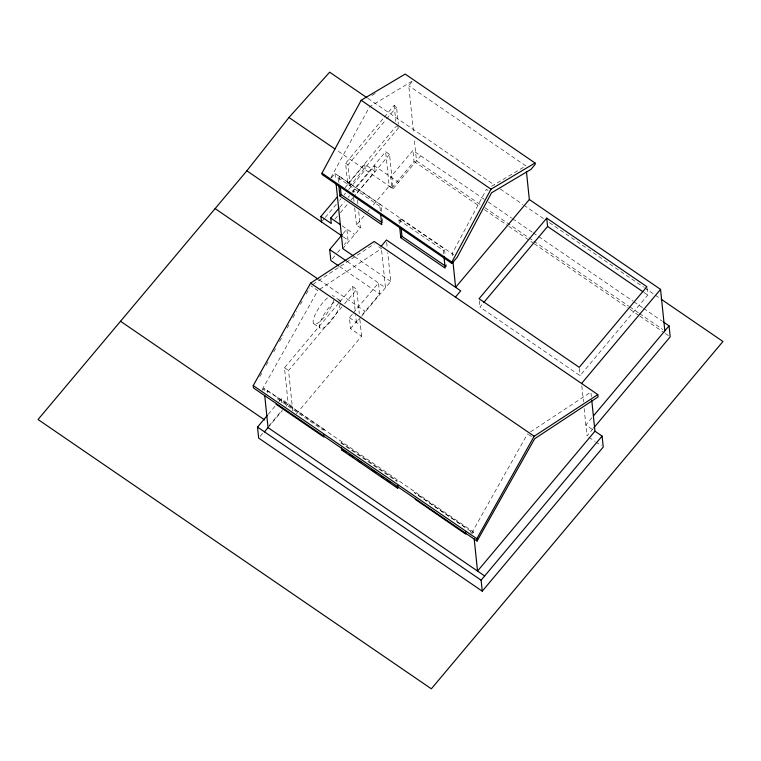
<?xml version="1.0" encoding="UTF-8"?>
<svg xmlns="http://www.w3.org/2000/svg" width="761" height="761" viewBox="0 0 761 761"><rect width="100%" height="100%" fill="white"/><g stroke="black" fill="none" stroke-linecap="round" stroke-linejoin="round"><path stroke-width="0.57" stroke-dasharray="3.81 2.85" d="M330.902 177.694L369.542 106.806L412.966 80.676L408.752 85.698L413.727 133.831M259.853 376.59L262.165 372.462M266.226 365.242L268.547 361.114M273.76 351.82L275.501 348.728M279.553 341.499L283.035 335.306M287.087 328.086L288.828 324.995M292.89 317.765L296.362 311.572M300.424 304.352L302.165 301.251M306.217 294.031L309.698 287.839M262.184 389.622L317.822 290.55L310.859 285.775M471.677 533.061L527.525 433.846M331.263 177.988L335.03 173.508L453.832 254.859M398.697 127.677L350.127 185.522L347.748 183.886L345.608 163.263L383.554 118.069M384.315 117.165L394.179 105.408L396.557 107.044L398.336 124.233M350.127 185.522L347.996 164.89L385.941 119.696M386.693 118.792L396.557 107.044M338.512 182.24L338.036 177.646L339.216 176.238L381.042 204.88L381.756 211.767M347.748 183.886L395.549 126.944M345.094 187.653L364.728 164.262L375.097 171.368L353.951 196.557M322.255 221.032L324.519 218.331M325.27 217.437L336.6 203.938M339.615 200.343L341.128 198.545M344.153 194.949L345.665 193.151M348.681 189.546L365.299 169.76L364.728 164.262M353.152 192.971L352.914 190.678L385.637 151.705L389.546 154.378L393.095 188.738L389.185 186.055L385.637 151.705M339.796 207.249L344.324 201.855M348.1 197.356L349.613 195.558M352.628 191.962L374.536 165.869L398.507 182.288M335.078 219.035L337.342 216.343M340.357 212.747L347.91 203.748M350.935 200.153L353.199 197.451M389.546 154.378L356.823 193.351L352.914 190.678M343.154 233.551L346.883 229.099L348.024 240.096L344.286 244.538M484.281 199.334L412.909 150.459L390.688 176.933L391.82 187.929L336.914 150.326M342.792 248.647L360.372 227.71L356.462 225.037L364.833 215.059M367.877 211.434L369.399 209.627M373.204 205.09L389.185 186.055M332.338 258.778L336.819 253.432M337.561 252.547L341.299 248.096M391.82 187.929L414.051 161.456L412.909 150.459M393.095 188.738L420.728 155.815M380.338 210.883L379.863 206.288L381.042 204.88M399.325 223.544L398.954 219.996L400.143 218.588L444.519 248.971L445.252 256.067M262.574 390.174L264 388.481L473.485 531.929L473.723 534.232M285.946 406.298L288.181 403.634L284.481 367.753L339.035 302.764M339.796 301.87L352.676 286.526L356.757 289.313L359.268 313.627M266.797 391.525L267.587 390.583L324.053 429.252L324.291 431.544M292.719 410.826L288.562 370.54L343.877 304.657M344.628 303.753L356.757 289.313M268.224 414.336L275.101 406.146M278.926 401.589L281.218 398.859L292.262 406.431M296.429 413.803L361.599 336.191L350.545 328.619L349.413 317.632L352.4 314.074M353.142 313.19L378.502 282.978L379.644 293.965L361.456 315.625M260.138 436.31L263.097 432.781M269.023 425.722L282.35 409.846M350.545 328.619L358.545 319.097M268.043 427.625L282.217 410.74M360.857 317.071L356.386 322.407L355.663 315.463M361.608 316.186L390.745 281.484L387.768 252.671M443.701 253.927L443.34 250.379L444.519 248.971M324.053 429.252L323.263 430.193L275.33 397.375M646.993 287.753L647.744 295.04L580.082 375.639L479.925 307.064L482.969 303.439M470.669 531.13L414.317 492.548L465.076 527.297M472.058 533.623L473.485 531.929M591.925 417.722L585.846 424.961L594.959 431.202M593.095 428.671L586.988 435.948L584.067 407.668M312.809 284.481L374.46 243.843M319.782 289.256L381.432 248.619L377.075 245.632M530.493 431.887L590.917 392.058M371.986 95.486L376.029 93.061M491.492 186.312L525.861 165.888L408.752 85.698M367.905 98.378L494.431 185.009M500.31 189.042L522.874 204.49M523.853 205.156L543.468 218.588M549.356 222.621L643.511 287.097M644.491 287.763L654.298 294.478M655.278 295.154L660.177 298.512M643.854 292.376L647.744 295.04M396.31 126.041L397.898 127.125M488.143 190.478L486.441 189.308L452.129 253.698L452.614 258.331M488.191 202.007L511.649 218.074M512.629 218.749L532.186 232.134M533.166 232.809L632.886 301.09M633.856 301.756L642.655 307.786M643.635 308.452L662.213 321.171M480.067 204.348L416.524 160.837L414.212 138.531M484.957 207.696L527.972 237.156M528.952 237.822L532.862 240.505M533.842 241.17L628.672 306.103M629.642 306.778L638.441 312.8M639.421 313.475L662.888 329.542M414.051 161.456L479.544 206.307M484.434 209.656L507.901 225.722M508.881 226.388L533.318 243.13M534.298 243.796L629.128 308.728M630.108 309.404L638.907 315.425M639.887 316.1L664.324 332.833M665.304 333.499L670.194 336.847M345.608 163.263L347.996 164.89M338.036 177.646L379.863 206.288M398.954 219.996L443.34 250.379M342.136 225.846L354.712 234.455M343.287 236.852L348.024 240.096M354.54 256.685L390.745 281.484M347.273 261.594L385.475 287.753L381.432 248.619M339.625 266.569L379.644 293.965M588.9 437.261L594.636 441.19M595.587 441.837L601.323 445.765M319.03 279.753L365.099 311.297M339.844 300.471L333.385 296.048A17.008 4.908 -55.6 0 0 332.167 295.563M528.419 434.464L531.987 436.909M349.413 317.632L360.467 325.204M313.675 323.682L320.134 328.105M284.481 367.753L288.562 370.54M591.031 393.209L591.392 396.662M581.804 385.77L583.468 401.903M579.321 368.353L580.082 375.639M479.278 300.814L479.925 307.064M446.108 264.343L446.355 266.711M470.802 530.969L471.04 533.261M394.179 105.408L395.834 121.456M400.143 218.588L400.752 224.495M386.693 242.293L387.292 248.057M382.469 218.654L382.945 223.249M374.536 165.869L375.097 171.368M357.527 200.229L358.003 204.804M358.716 211.682L360.372 227.71M353.618 197.546L354.093 202.131M354.683 207.858L356.462 225.037M359.867 319.411L361.599 336.191M352.676 286.526L355.549 314.303M339.216 176.238L339.929 183.125M335.03 173.508L335.639 179.377M281.218 398.859L281.665 403.254M267.587 390.583L267.824 392.876M264 388.481L264.238 390.783M333.765 299.748A17.008 4.908 -55.6 0 1 320.666 320.819A17.008 4.908 -55.6 0 1 313.789 318.069A17.008 4.908 -55.6 0 1 328.086 297.475M338.626 299.986A17.008 4.908 -55.6 0 1 340.386 301.898M340.224 304.172A17.008 4.908 -55.6 0 1 327.125 325.242A17.008 4.908 -55.6 0 1 320.248 322.493A17.008 4.908 -55.6 0 1 334.545 301.898M341.309 442.55L340.918 443.016L396.938 481.38L397.337 480.914L341.309 442.55"/><path stroke-width="1.14" d="M321.97 173.166L361.161 100.271L405.175 74.074L535.031 162.987L535.173 164.357L530.959 169.38L491.539 192.799L457.237 257.189L451.967 263.458L322.112 174.535L321.97 173.166L451.825 262.088L451.967 263.458M451.825 262.088L491.016 189.194L535.031 162.987M253.232 385.589L310.583 283.14L374.222 241.484L597.813 394.598L598.06 396.947L534.66 438.736L477.071 541.052L253.47 387.939L253.232 385.589L476.824 538.702L477.071 541.052M476.824 538.702L534.174 436.243L597.813 394.598M661.157 299.187L722.95 341.489L431.344 688.81L38.05 419.511L246.849 170.816L288.952 117.479L329.656 72.19L366.926 97.703M321.494 221.927L320.923 216.438L337.542 196.642M380.69 214.326L381.756 224.657L339.929 196.015L341.118 194.607L340.281 186.569M320.923 216.438L331.301 223.534L330.731 218.046L339.035 208.143M338.655 265.903L330.845 260.557L329.703 249.56L342.402 234.436M381.194 246.26L386.455 239.991L460.709 290.835L455.449 297.104M443.948 256.295L445.166 268.119L400.79 237.727L401.979 236.319L401.123 228.043M591.744 400.115L594.959 431.202L602.103 436.091L603.235 447.078L482.246 591.183L258.654 438.07L257.522 427.083L267.453 415.249M264.486 431.858L268.043 427.625L264.714 395.387M526.46 171.682L529.333 199.534L455.611 287.344L452.976 261.813M397.813 485.499L397.651 488.258L341.622 449.894L342.022 449.428M546.74 218.141L479.069 298.74L579.216 367.316L646.888 286.716L546.74 218.141L547.597 226.464L483.73 302.536M415.164 499.264L465.789 534.174L465.551 531.882M581.566 383.468L660.558 289.389L529.333 199.534M593.447 415.915L669.052 325.86L663.192 321.846M593.856 427.768L670.194 336.847L669.052 325.86M594.959 431.202L477.528 571.064L474.198 538.836M482.246 591.183L481.114 580.186L602.103 436.091M547.597 226.464L642.883 291.71M361.161 100.271L491.016 189.194M288.952 117.479L334.954 148.985M341.118 194.607L381.974 222.583M401.979 236.319L445.385 266.046M330.731 218.046L340.234 224.552M246.849 170.816L342.336 236.205M353.561 256.019L342.792 248.647L336.124 184.076M329.703 249.56L346.303 260.928M215.125 208.6L318.041 279.078M310.583 283.14L534.174 436.243M276.043 404.253L323.977 437.071L323.739 434.778M342.983 450.084L345.884 452.072M349.746 454.717L353.608 457.361M357.48 460.005L361.342 462.659M371.967 469.927L375.829 472.581M381.622 476.548L383.554 477.87M386.455 479.849L390.317 482.503M396.11 486.469L398.051 487.791M120.533 321.266L264.619 419.929M268.043 427.625L484.671 575.953M257.522 427.083L481.114 580.186M660.558 289.389L664.838 330.873M399.687 227.092L400.79 237.727M397.413 485.965L397.651 488.258M338.864 185.684L339.929 196.015M341.385 447.601L341.622 449.894"/></g></svg>
